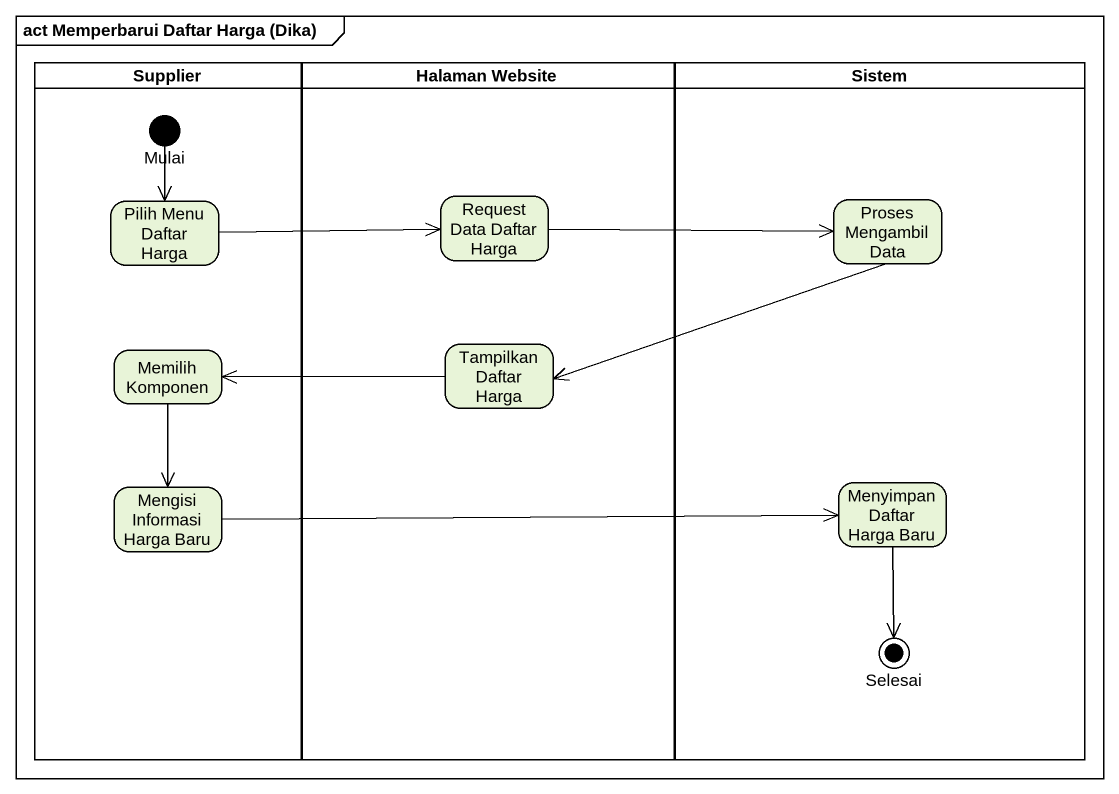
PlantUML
@startuml
mainframe act Memperbarui Daftar Harga (Dika)
hide empty description
state Supplier <<partition>> {
  state Mulai <<start>>
  state "Pilih Menu Daftar Harga" as Pilih_Menu_Daftar_Harga
  state "Memilih Komponen" as Memilih_Komponen
  state "Mengisi Informasi Harga Baru" as Mengisi_Informasi_Harga_Baru
}
state "Halaman Website" as Halaman_Website <<partition>> {
  state "Request Data Daftar Harga" as Request_Data_Daftar_Harga
  state "Tampilkan Daftar Harga" as Tampilkan_Daftar_Harga
}
state Sistem <<partition>> {
  state "Proses Mengambil Data" as Proses_Mengambil_Data
  state "Menyimpan Daftar Harga Baru" as Menyimpan_Daftar_Harga_Baru
  state Selesai <<end>>
}
Mulai --> Pilih_Menu_Daftar_Harga
Pilih_Menu_Daftar_Harga -right-> Request_Data_Daftar_Harga
Request_Data_Daftar_Harga -right-> Proses_Mengambil_Data
Proses_Mengambil_Data -left-> Tampilkan_Daftar_Harga
Memilih_Komponen --> Mengisi_Informasi_Harga_Baru
Tampilkan_Daftar_Harga -left-> Memilih_Komponen
Mengisi_Informasi_Harga_Baru -right-> Menyimpan_Daftar_Harga_Baru
Menyimpan_Daftar_Harga_Baru --> Selesai
@enduml
